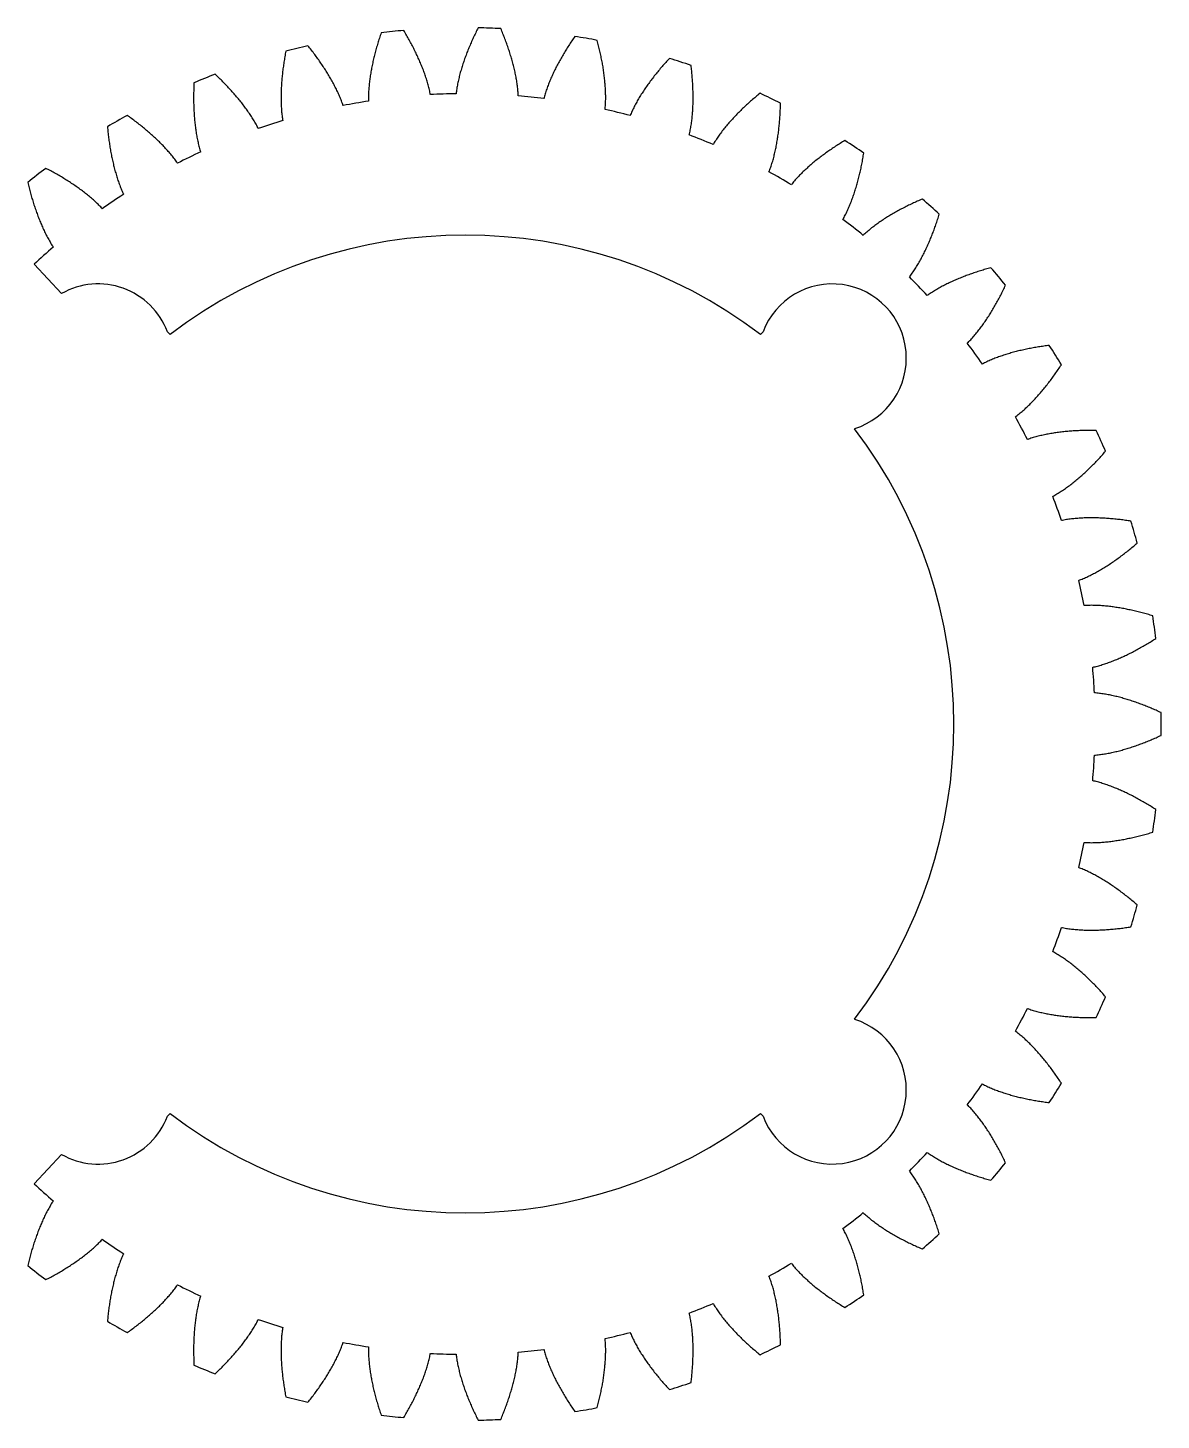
# Model space of a CAD drawing. Header units: millimetres. Extents: x -29.5 to 47, y -47 to 47.
import ezdxf

# ---------------------------------------------------------------- set-up
doc = ezdxf.new("R2010")
doc.units = ezdxf.units.MM
doc.layers.get('0').update_dxf_attribs({"linetype": 'CONTINUOUS'})

msp = doc.modelspace()

# ---------------------------------------------------------------- linework, layer by layer
for p, q in [((-29.113, 31.03), (-27.259, 29.055)), ((-20.115, 26.479), (-19.935, 26.299)), ((19.935, 26.299), (20.115, 26.479)), ((26.307, 19.943), (26.299, 19.935)), ((26.299, -19.935), (26.307, -19.943)), ((-19.935, -26.299), (-20.115, -26.479)), ((20.115, -26.479), (19.935, -26.299)), ((-27.259, -29.055), (-29.113, -31.03))]:
    msp.add_line(p, q)
for centre, radius, start, end in [((0, 0), 47, 87.0628, 88.9372), ((0, 0), 47, 95.0628, 96.9372), ((0, 0), 47, 79.0628, 80.9372), ((0, 0), 47, 103.0628, 104.9372), ((0, 0), 47, 71.0628, 72.9372), ((0, 0), 47, 111.0628, 112.9372), ((0, 0), 42.549, 90.82626, 93.17374), ((0, 0), 42.549, 82.82626, 85.17374), ((0, 0), 47, 63.0628, 64.9372), ((0, 0), 42.549, 98.82626, 101.17374), ((0, 0), 42.549, 74.82626, 77.17374), ((0, 0), 47, 119.0628, 120.9372), ((0, 0), 42.549, 106.82626, 109.17374), ((0, 0), 42.549, 66.82626, 69.17374), ((0, 0), 42.549, 114.82626, 117.17374), ((0, 0), 47, 55.0628, 56.9372), ((0, 0), 47, 127.0628, 128.9372), ((0, 0), 42.549, 58.82626, 61.17374), ((0, 0), 42.549, 122.82626, 125.17374), ((0, 0), 47, 47.0628, 48.9372), ((0, 0), 42.549, 50.82626, 53.17374), ((0, 0), 33, 52.83748, 127.16252), ((0, 0), 42.549, 130.82626, 133.17374), ((0, 0), 42.549, 42.82626, 45.17374), ((0, 0), 47, 39.0628, 40.9372), ((-24.79, 24.707), 5, 20.74948, 119.59192), ((24.79, 24.707), 5, -72.34688, 159.25052), ((0, 0), 42.549, 34.82626, 37.17374), ((0, 0), 47, 31.0628, 32.9372), ((0, 0), 42.549, 26.82626, 29.17374), ((0, 0), 33, -37.16252, 37.16252), ((0, 0), 47, 23.0628, 24.9372), ((0, 0), 42.549, 18.82626, 21.17374), ((0, 0), 47, 15.0628, 16.9372), ((0, 0), 42.549, 10.82626, 13.17374), ((0, 0), 47, 7.0628, 8.9372), ((0, 0), 42.549, 2.82626, 5.17374), ((0, 0), 47, -0.9372, 0.9372), ((0, 0), 42.549, 354.82626, 357.17374), ((0, 0), 47, 351.0628, 352.9372), ((0, 0), 42.549, 346.82626, 349.17374), ((0, 0), 47, 343.0628, 344.9372), ((0, 0), 42.549, 338.82626, 341.17374), ((0, 0), 47, 335.0628, 336.9372), ((0, 0), 42.549, 330.82626, 333.17374), ((24.79, -24.707), 5, -159.25052, 72.34688), ((0, 0), 42.549, 322.82626, 325.17374), ((0, 0), 47, 327.0628, 328.9372), ((0, 0), 33, 232.83748, 307.16252), ((-24.79, -24.707), 5, 240.40808, 339.25052), ((0, 0), 42.549, 314.82626, 317.17374), ((0, 0), 47, 319.0628, 320.9372), ((0, 0), 42.549, 226.82626, 229.17374), ((0, 0), 42.549, 306.82626, 309.17374), ((0, 0), 47, 311.0628, 312.9372), ((0, 0), 42.549, 234.82626, 237.17374), ((0, 0), 47, 231.0628, 232.9372), ((0, 0), 42.549, 298.82626, 301.17374), ((0, 0), 42.549, 242.82626, 245.17374), ((0, 0), 47, 303.0628, 304.9372), ((0, 0), 42.549, 290.82626, 293.17374), ((0, 0), 47, 239.0628, 240.9372), ((0, 0), 42.549, 250.82626, 253.17374), ((0, 0), 42.549, 282.82626, 285.17374), ((0, 0), 42.549, 258.82626, 261.17374), ((0, 0), 42.549, 274.82626, 277.17374), ((0, 0), 47, 295.0628, 296.9372), ((0, 0), 42.549, 266.82626, 269.17374), ((0, 0), 47, 247.0628, 248.9372), ((0, 0), 47, 287.0628, 288.9372), ((0, 0), 47, 255.0628, 256.9372), ((0, 0), 47, 263.0628, 264.9372), ((0, 0), 47, 271.0628, 272.9372), ((0, 0), 47, 279.0628, 280.9372)]:
    msp.add_arc(centre, radius, start, end)
for points, knots in [([(-5.677, 46.656), (-5.716, 46.538), (-5.796, 46.303), (-5.906, 45.95), (-6.008, 45.597), (-6.103, 45.245), (-6.19, 44.893), (-6.268, 44.542), (-6.338, 44.192), (-6.399, 43.843), (-6.449, 43.495), (-6.49, 43.149), (-6.519, 42.804), (-6.534, 42.461), (-6.537, 42.208), (-6.53, 42.07), (-6.529, 42.045)], [-0.4976257, -0.4976257, -0.4976257, -0.4976257, -0.4603367, -0.4233158, -0.386563, -0.3500784, -0.3138619, -0.2779137, -0.2422335, -0.2068217, -0.171678, -0.1368027, -0.1021958, -0.0678577, -0.0337893, -0.0263782, -0.0263782, -0.0263782, -0.0263782]), ([(-2.356, 42.484), (-2.359, 42.508), (-2.382, 42.645), (-2.437, 42.892), (-2.523, 43.224), (-2.623, 43.555), (-2.735, 43.886), (-2.857, 44.216), (-2.989, 44.544), (-3.129, 44.872), (-3.279, 45.199), (-3.437, 45.525), (-3.603, 45.85), (-3.777, 46.174), (-3.958, 46.497), (-4.084, 46.71), (-4.148, 46.817)], [0.0263782, 0.0263782, 0.0263782, 0.0263782, 0.0337893, 0.0678577, 0.1021958, 0.1368027, 0.171678, 0.2068217, 0.2422335, 0.2779137, 0.3138619, 0.3500784, 0.386563, 0.4233158, 0.4603367, 0.4976257, 0.4976257, 0.4976257, 0.4976257]), ([(0.872, 46.992), (0.816, 46.881), (0.705, 46.659), (0.547, 46.325), (0.396, 45.99), (0.253, 45.654), (0.118, 45.318), (-0.008, 44.981), (-0.126, 44.644), (-0.234, 44.307), (-0.333, 43.97), (-0.421, 43.632), (-0.498, 43.295), (-0.561, 42.957), (-0.599, 42.707), (-0.612, 42.569), (-0.614, 42.545)], [-0.4976257, -0.4976257, -0.4976257, -0.4976257, -0.4603367, -0.4233158, -0.386563, -0.3500784, -0.3138619, -0.2779137, -0.2422335, -0.2068217, -0.171678, -0.1368027, -0.1021958, -0.0678577, -0.0337893, -0.0263782, -0.0263782, -0.0263782, -0.0263782]), ([(3.58, 42.398), (3.58, 42.423), (3.577, 42.561), (3.556, 42.813), (3.517, 43.155), (3.464, 43.497), (3.4, 43.839), (3.325, 44.183), (3.24, 44.527), (3.146, 44.871), (3.043, 45.215), (2.932, 45.56), (2.813, 45.905), (2.686, 46.25), (2.552, 46.595), (2.456, 46.824), (2.408, 46.938)], [0.0263782, 0.0263782, 0.0263782, 0.0263782, 0.0337893, 0.0678577, 0.1021958, 0.1368027, 0.171678, 0.2068217, 0.2422335, 0.2779137, 0.3138619, 0.3500784, 0.386563, 0.4233158, 0.4603367, 0.4976257, 0.4976257, 0.4976257, 0.4976257]), ([(7.403, 46.413), (7.333, 46.311), (7.192, 46.107), (6.989, 45.798), (6.793, 45.487), (6.604, 45.174), (6.424, 44.86), (6.252, 44.545), (6.088, 44.227), (5.934, 43.909), (5.789, 43.588), (5.655, 43.266), (5.532, 42.943), (5.423, 42.617), (5.351, 42.375), (5.319, 42.24), (5.313, 42.216)], [-0.4976257, -0.4976257, -0.4976257, -0.4976257, -0.4603367, -0.4233158, -0.386563, -0.3500784, -0.3138619, -0.2779137, -0.2422335, -0.2068217, -0.171678, -0.1368027, -0.1021958, -0.0678577, -0.0337893, -0.0263782, -0.0263782, -0.0263782, -0.0263782]), ([(9.446, 41.488), (9.449, 41.512), (9.465, 41.649), (9.48, 41.902), (9.489, 42.245), (9.484, 42.591), (9.468, 42.94), (9.441, 43.29), (9.405, 43.642), (9.36, 43.996), (9.307, 44.352), (9.245, 44.709), (9.175, 45.067), (9.097, 45.426), (9.011, 45.786), (8.949, 46.026), (8.917, 46.146)], [0.0263782, 0.0263782, 0.0263782, 0.0263782, 0.0337893, 0.0678577, 0.1021958, 0.1368027, 0.171678, 0.2068217, 0.2422335, 0.2779137, 0.3138619, 0.3500784, 0.386563, 0.4233158, 0.4603367, 0.4976257, 0.4976257, 0.4976257, 0.4976257]), ([(-12.115, 45.412), (-12.138, 45.29), (-12.183, 45.046), (-12.243, 44.681), (-12.296, 44.317), (-12.341, 43.955), (-12.378, 43.595), (-12.406, 43.236), (-12.427, 42.88), (-12.438, 42.526), (-12.44, 42.175), (-12.432, 41.826), (-12.413, 41.48), (-12.38, 41.138), (-12.347, 40.888), (-12.322, 40.752), (-12.317, 40.728)], [-0.4976257, -0.4976257, -0.4976257, -0.4976257, -0.4603367, -0.4233158, -0.386563, -0.3500784, -0.3138619, -0.2779137, -0.2422335, -0.2068217, -0.171678, -0.1368027, -0.1021958, -0.0678577, -0.0337893, -0.0263782, -0.0263782, -0.0263782, -0.0263782]), ([(-8.245, 41.743), (-8.252, 41.766), (-8.293, 41.898), (-8.382, 42.135), (-8.514, 42.452), (-8.66, 42.766), (-8.816, 43.078), (-8.983, 43.388), (-9.159, 43.695), (-9.344, 44), (-9.538, 44.303), (-9.739, 44.604), (-9.949, 44.902), (-10.166, 45.199), (-10.391, 45.493), (-10.545, 45.687), (-10.623, 45.784)], [0.0263782, 0.0263782, 0.0263782, 0.0263782, 0.0337893, 0.0678577, 0.1021958, 0.1368027, 0.171678, 0.2068217, 0.2422335, 0.2779137, 0.3138619, 0.3500784, 0.386563, 0.4233158, 0.4603367, 0.4976257, 0.4976257, 0.4976257, 0.4976257]), ([(13.791, 44.931), (13.707, 44.84), (13.539, 44.658), (13.294, 44.379), (13.057, 44.099), (12.827, 43.816), (12.605, 43.53), (12.39, 43.241), (12.184, 42.95), (11.987, 42.655), (11.799, 42.358), (11.622, 42.058), (11.455, 41.755), (11.301, 41.448), (11.196, 41.218), (11.146, 41.089), (11.137, 41.066)], [-0.4976257, -0.4976257, -0.4976257, -0.4976257, -0.4603367, -0.4233158, -0.386563, -0.3500784, -0.3138619, -0.2779137, -0.2422335, -0.2068217, -0.171678, -0.1368027, -0.1021958, -0.0678577, -0.0337893, -0.0263782, -0.0263782, -0.0263782, -0.0263782]), ([(15.128, 39.769), (15.134, 39.793), (15.17, 39.927), (15.22, 40.175), (15.276, 40.513), (15.319, 40.857), (15.352, 41.204), (15.374, 41.555), (15.388, 41.909), (15.392, 42.266), (15.389, 42.625), (15.377, 42.987), (15.357, 43.351), (15.33, 43.718), (15.296, 44.087), (15.267, 44.333), (15.253, 44.456)], [0.0263782, 0.0263782, 0.0263782, 0.0263782, 0.0337893, 0.0678577, 0.1021958, 0.1368027, 0.171678, 0.2068217, 0.2422335, 0.2779137, 0.3138619, 0.3500784, 0.386563, 0.4233158, 0.4603367, 0.4976257, 0.4976257, 0.4976257, 0.4976257]), ([(-18.317, 43.284), (-18.323, 43.16), (-18.334, 42.912), (-18.342, 42.542), (-18.344, 42.175), (-18.338, 41.81), (-18.324, 41.448), (-18.303, 41.089), (-18.274, 40.733), (-18.236, 40.381), (-18.188, 40.033), (-18.132, 39.689), (-18.065, 39.349), (-17.985, 39.015), (-17.918, 38.771), (-17.873, 38.64), (-17.865, 38.617)], [-0.4976257, -0.4976257, -0.4976257, -0.4976257, -0.4603367, -0.4233158, -0.386563, -0.3500784, -0.3138619, -0.2779137, -0.2422335, -0.2068217, -0.171678, -0.1368027, -0.1021958, -0.0678577, -0.0337893, -0.0263782, -0.0263782, -0.0263782, -0.0263782]), ([(-13.975, 40.189), (-13.985, 40.211), (-14.044, 40.336), (-14.165, 40.559), (-14.34, 40.854), (-14.527, 41.145), (-14.725, 41.432), (-14.934, 41.715), (-15.151, 41.995), (-15.377, 42.271), (-15.611, 42.544), (-15.852, 42.814), (-16.101, 43.081), (-16.358, 43.344), (-16.621, 43.604), (-16.801, 43.774), (-16.891, 43.86)], [0.0263782, 0.0263782, 0.0263782, 0.0263782, 0.0337893, 0.0678577, 0.1021958, 0.1368027, 0.171678, 0.2068217, 0.2422335, 0.2779137, 0.3138619, 0.3500784, 0.386563, 0.4233158, 0.4603367, 0.4976257, 0.4976257, 0.4976257, 0.4976257]), ([(19.91, 42.575), (19.814, 42.496), (19.622, 42.339), (19.341, 42.097), (19.067, 41.852), (18.8, 41.604), (18.54, 41.352), (18.288, 41.096), (18.043, 40.836), (17.807, 40.572), (17.58, 40.304), (17.362, 40.031), (17.154, 39.754), (16.96, 39.472), (16.823, 39.258), (16.756, 39.138), (16.744, 39.116)], [-0.4976257, -0.4976257, -0.4976257, -0.4976257, -0.4603367, -0.4233158, -0.386563, -0.3500784, -0.3138619, -0.2779137, -0.2422335, -0.2068217, -0.171678, -0.1368027, -0.1021958, -0.0678577, -0.0337893, -0.0263782, -0.0263782, -0.0263782, -0.0263782]), ([(20.515, 37.277), (20.525, 37.299), (20.579, 37.427), (20.663, 37.665), (20.766, 37.993), (20.856, 38.327), (20.937, 38.667), (21.008, 39.011), (21.07, 39.359), (21.125, 39.712), (21.171, 40.069), (21.21, 40.429), (21.241, 40.792), (21.265, 41.159), (21.283, 41.529), (21.289, 41.776), (21.292, 41.901)], [0.0263782, 0.0263782, 0.0263782, 0.0263782, 0.0337893, 0.0678577, 0.1021958, 0.1368027, 0.171678, 0.2068217, 0.2422335, 0.2779137, 0.3138619, 0.3500784, 0.386563, 0.4233158, 0.4603367, 0.4976257, 0.4976257, 0.4976257, 0.4976257]), ([(-19.432, 37.853), (-19.445, 37.874), (-19.521, 37.989), (-19.672, 38.192), (-19.886, 38.461), (-20.112, 38.723), (-20.348, 38.979), (-20.594, 39.231), (-20.848, 39.478), (-21.11, 39.72), (-21.38, 39.958), (-21.656, 40.191), (-21.94, 40.42), (-22.231, 40.646), (-22.528, 40.867), (-22.73, 41.01), (-22.831, 41.082)], [0.0263782, 0.0263782, 0.0263782, 0.0263782, 0.0337893, 0.0678577, 0.1021958, 0.1368027, 0.171678, 0.2068217, 0.2422335, 0.2779137, 0.3138619, 0.3500784, 0.386563, 0.4233158, 0.4603367, 0.4976257, 0.4976257, 0.4976257, 0.4976257]), ([(-24.163, 40.313), (-24.151, 40.19), (-24.128, 39.943), (-24.085, 39.575), (-24.035, 39.211), (-23.978, 38.851), (-23.915, 38.494), (-23.843, 38.142), (-23.765, 37.794), (-23.678, 37.45), (-23.583, 37.112), (-23.479, 36.779), (-23.365, 36.452), (-23.24, 36.132), (-23.139, 35.9), (-23.077, 35.777), (-23.066, 35.755)], [-0.4976257, -0.4976257, -0.4976257, -0.4976257, -0.4603367, -0.4233158, -0.386563, -0.3500784, -0.3138619, -0.2779137, -0.2422335, -0.2068217, -0.171678, -0.1368027, -0.1021958, -0.0678577, -0.0337893, -0.0263782, -0.0263782, -0.0263782, -0.0263782]), ([(25.641, 39.389), (25.535, 39.325), (25.324, 39.196), (25.012, 38.996), (24.706, 38.792), (24.407, 38.583), (24.115, 38.369), (23.829, 38.151), (23.551, 37.927), (23.28, 37.699), (23.018, 37.465), (22.764, 37.226), (22.52, 36.98), (22.288, 36.727), (22.123, 36.535), (22.04, 36.425), (22.025, 36.405)], [-0.4976257, -0.4976257, -0.4976257, -0.4976257, -0.4603367, -0.4233158, -0.386563, -0.3500784, -0.3138619, -0.2779137, -0.2422335, -0.2068217, -0.171678, -0.1368027, -0.1021958, -0.0678577, -0.0337893, -0.0263782, -0.0263782, -0.0263782, -0.0263782]), ([(25.504, 34.059), (25.516, 34.08), (25.587, 34.199), (25.704, 34.423), (25.851, 34.733), (25.987, 35.052), (26.114, 35.376), (26.233, 35.707), (26.343, 36.044), (26.446, 36.386), (26.542, 36.732), (26.63, 37.083), (26.712, 37.439), (26.787, 37.799), (26.855, 38.163), (26.896, 38.407), (26.916, 38.53)], [0.0263782, 0.0263782, 0.0263782, 0.0263782, 0.0337893, 0.0678577, 0.1021958, 0.1368027, 0.171678, 0.2068217, 0.2422335, 0.2779137, 0.3138619, 0.3500784, 0.386563, 0.4233158, 0.4603367, 0.4976257, 0.4976257, 0.4976257, 0.4976257]), ([(-24.511, 34.78), (-24.527, 34.799), (-24.618, 34.903), (-24.796, 35.083), (-25.045, 35.319), (-25.306, 35.547), (-25.575, 35.768), (-25.853, 35.983), (-26.139, 36.192), (-26.432, 36.395), (-26.733, 36.593), (-27.039, 36.786), (-27.352, 36.974), (-27.671, 37.156), (-27.996, 37.334), (-28.216, 37.448), (-28.326, 37.505)], [0.0263782, 0.0263782, 0.0263782, 0.0263782, 0.0337893, 0.0678577, 0.1021958, 0.1368027, 0.171678, 0.2068217, 0.2422335, 0.2779137, 0.3138619, 0.3500784, 0.386563, 0.4233158, 0.4603367, 0.4976257, 0.4976257, 0.4976257, 0.4976257]), ([(-29.538, 36.558), (-29.509, 36.437), (-29.452, 36.196), (-29.358, 35.838), (-29.258, 35.484), (-29.152, 35.135), (-29.039, 34.791), (-28.92, 34.452), (-28.793, 34.118), (-28.66, 33.79), (-28.518, 33.469), (-28.369, 33.153), (-28.211, 32.845), (-28.042, 32.546), (-27.91, 32.33), (-27.832, 32.217), (-27.817, 32.197)], [-0.4976257, -0.4976257, -0.4976257, -0.4976257, -0.4603367, -0.4233158, -0.386563, -0.3500784, -0.3138619, -0.2779137, -0.2422335, -0.2068217, -0.171678, -0.1368027, -0.1021958, -0.0678577, -0.0337893, -0.0263782, -0.0263782, -0.0263782, -0.0263782]), ([(30.874, 35.438), (30.76, 35.388), (30.532, 35.29), (30.196, 35.135), (29.865, 34.976), (29.539, 34.81), (29.22, 34.639), (28.907, 34.463), (28.6, 34.28), (28.3, 34.092), (28.008, 33.897), (27.724, 33.695), (27.448, 33.486), (27.182, 33.268), (26.993, 33.101), (26.895, 33.003), (26.877, 32.986)], [-0.4976257, -0.4976257, -0.4976257, -0.4976257, -0.4603367, -0.4233158, -0.386563, -0.3500784, -0.3138619, -0.2779137, -0.2422335, -0.2068217, -0.171678, -0.1368027, -0.1021958, -0.0678577, -0.0337893, -0.0263782, -0.0263782, -0.0263782, -0.0263782]), ([(29.995, 30.178), (30.011, 30.197), (30.098, 30.305), (30.244, 30.511), (30.433, 30.798), (30.613, 31.094), (30.784, 31.398), (30.947, 31.709), (31.103, 32.027), (31.253, 32.351), (31.395, 32.681), (31.532, 33.016), (31.662, 33.357), (31.786, 33.703), (31.905, 34.054), (31.979, 34.29), (32.016, 34.409)], [0.0263782, 0.0263782, 0.0263782, 0.0263782, 0.0337893, 0.0678577, 0.1021958, 0.1368027, 0.171678, 0.2068217, 0.2422335, 0.2779137, 0.3138619, 0.3500784, 0.386563, 0.4233158, 0.4603367, 0.4976257, 0.4976257, 0.4976257, 0.4976257]), ([(35.505, 30.796), (35.385, 30.763), (35.146, 30.697), (34.792, 30.591), (34.442, 30.479), (34.097, 30.36), (33.757, 30.236), (33.422, 30.104), (33.093, 29.966), (32.77, 29.821), (32.453, 29.669), (32.143, 29.509), (31.841, 29.34), (31.548, 29.161), (31.337, 29.022), (31.226, 28.939), (31.206, 28.924)], [-0.4976257, -0.4976257, -0.4976257, -0.4976257, -0.4603367, -0.4233158, -0.386563, -0.3500784, -0.3138619, -0.2779137, -0.2422335, -0.2068217, -0.171678, -0.1368027, -0.1021958, -0.0678577, -0.0337893, -0.0263782, -0.0263782, -0.0263782, -0.0263782]), ([(33.903, 25.71), (33.922, 25.726), (34.022, 25.821), (34.196, 26.005), (34.423, 26.262), (34.642, 26.531), (34.854, 26.808), (35.059, 27.093), (35.258, 27.386), (35.451, 27.687), (35.638, 27.993), (35.82, 28.307), (35.996, 28.626), (36.168, 28.951), (36.334, 29.282), (36.44, 29.506), (36.493, 29.618)], [0.0263782, 0.0263782, 0.0263782, 0.0263782, 0.0337893, 0.0678577, 0.1021958, 0.1368027, 0.171678, 0.2068217, 0.2422335, 0.2779137, 0.3138619, 0.3500784, 0.386563, 0.4233158, 0.4603367, 0.4976257, 0.4976257, 0.4976257, 0.4976257]), ([(39.446, 25.555), (39.322, 25.539), (39.077, 25.507), (38.711, 25.451), (38.348, 25.389), (37.99, 25.32), (37.636, 25.243), (37.286, 25.16), (36.941, 25.069), (36.601, 24.971), (36.266, 24.864), (35.937, 24.748), (35.614, 24.623), (35.299, 24.487), (35.071, 24.378), (34.95, 24.311), (34.928, 24.299)], [-0.4976257, -0.4976257, -0.4976257, -0.4976257, -0.4603367, -0.4233158, -0.386563, -0.3500784, -0.3138619, -0.2779137, -0.2422335, -0.2068217, -0.171678, -0.1368027, -0.1021958, -0.0678577, -0.0337893, -0.0263782, -0.0263782, -0.0263782, -0.0263782]), ([(37.152, 20.741), (37.172, 20.755), (37.285, 20.835), (37.483, 20.993), (37.743, 21.216), (37.997, 21.451), (38.246, 21.696), (38.488, 21.95), (38.726, 22.213), (38.959, 22.483), (39.187, 22.761), (39.411, 23.046), (39.63, 23.338), (39.845, 23.636), (40.056, 23.94), (40.192, 24.147), (40.26, 24.251)], [0.0263782, 0.0263782, 0.0263782, 0.0263782, 0.0337893, 0.0678577, 0.1021958, 0.1368027, 0.171678, 0.2068217, 0.2422335, 0.2779137, 0.3138619, 0.3500784, 0.386563, 0.4233158, 0.4603367, 0.4976257, 0.4976257, 0.4976257, 0.4976257]), ([(42.618, 19.816), (42.494, 19.818), (42.246, 19.821), (41.876, 19.816), (41.509, 19.805), (41.144, 19.786), (40.783, 19.76), (40.425, 19.726), (40.071, 19.684), (39.72, 19.634), (39.374, 19.575), (39.032, 19.506), (38.695, 19.427), (38.364, 19.336), (38.122, 19.26), (37.993, 19.211), (37.97, 19.202)], [-0.4976257, -0.4976257, -0.4976257, -0.4976257, -0.4603367, -0.4233158, -0.386563, -0.3500784, -0.3138619, -0.2779137, -0.2422335, -0.2068217, -0.171678, -0.1368027, -0.1021958, -0.0678577, -0.0337893, -0.0263782, -0.0263782, -0.0263782, -0.0263782]), ([(39.677, 15.369), (39.699, 15.38), (39.822, 15.443), (40.039, 15.572), (40.329, 15.757), (40.613, 15.954), (40.893, 16.162), (41.169, 16.38), (41.441, 16.607), (41.709, 16.842), (41.974, 17.086), (42.235, 17.337), (42.492, 17.595), (42.747, 17.861), (42.998, 18.133), (43.161, 18.318), (43.244, 18.412)], [0.0263782, 0.0263782, 0.0263782, 0.0263782, 0.0337893, 0.0678577, 0.1021958, 0.1368027, 0.171678, 0.2068217, 0.2422335, 0.2779137, 0.3138619, 0.3500784, 0.386563, 0.4233158, 0.4603367, 0.4976257, 0.4976257, 0.4976257, 0.4976257]), ([(44.961, 13.692), (44.838, 13.711), (44.594, 13.748), (44.226, 13.795), (43.861, 13.835), (43.498, 13.867), (43.136, 13.892), (42.777, 13.908), (42.42, 13.916), (42.066, 13.915), (41.715, 13.904), (41.367, 13.884), (41.022, 13.853), (40.681, 13.808), (40.432, 13.767), (40.297, 13.736), (40.273, 13.731)], [-0.4976257, -0.4976257, -0.4976257, -0.4976257, -0.4603367, -0.4233158, -0.386563, -0.3500784, -0.3138619, -0.2779137, -0.2422335, -0.2068217, -0.171678, -0.1368027, -0.1021958, -0.0678577, -0.0337893, -0.0263782, -0.0263782, -0.0263782, -0.0263782]), ([(41.429, 9.697), (41.453, 9.705), (41.583, 9.751), (41.817, 9.848), (42.129, 9.991), (42.438, 10.147), (42.744, 10.314), (43.048, 10.491), (43.349, 10.678), (43.647, 10.874), (43.943, 11.078), (44.236, 11.29), (44.528, 11.51), (44.816, 11.738), (45.103, 11.972), (45.291, 12.133), (45.385, 12.214)], [0.0263782, 0.0263782, 0.0263782, 0.0263782, 0.0337893, 0.0678577, 0.1021958, 0.1368027, 0.171678, 0.2068217, 0.2422335, 0.2779137, 0.3138619, 0.3500784, 0.386563, 0.4233158, 0.4603367, 0.4976257, 0.4976257, 0.4976257, 0.4976257]), ([(46.429, 7.302), (46.31, 7.337), (46.073, 7.408), (45.716, 7.506), (45.36, 7.596), (45.004, 7.679), (44.65, 7.753), (44.296, 7.819), (43.944, 7.876), (43.593, 7.925), (43.244, 7.963), (42.896, 7.992), (42.55, 8.009), (42.207, 8.012), (41.954, 8.006), (41.816, 7.994), (41.792, 7.992)], [-0.4976257, -0.4976257, -0.4976257, -0.4976257, -0.4603367, -0.4233158, -0.386563, -0.3500784, -0.3138619, -0.2779137, -0.2422335, -0.2068217, -0.171678, -0.1368027, -0.1021958, -0.0678577, -0.0337893, -0.0263782, -0.0263782, -0.0263782, -0.0263782]), ([(42.376, 3.837), (42.4, 3.842), (42.536, 3.868), (42.781, 3.932), (43.11, 4.03), (43.437, 4.142), (43.764, 4.265), (44.089, 4.398), (44.413, 4.541), (44.736, 4.694), (45.057, 4.854), (45.377, 5.024), (45.696, 5.201), (46.014, 5.386), (46.33, 5.578), (46.539, 5.712), (46.643, 5.779)], [0.0263782, 0.0263782, 0.0263782, 0.0263782, 0.0337893, 0.0678577, 0.1021958, 0.1368027, 0.171678, 0.2068217, 0.2422335, 0.2779137, 0.3138619, 0.3500784, 0.386563, 0.4233158, 0.4603367, 0.4976257, 0.4976257, 0.4976257, 0.4976257]), ([(46.994, 0.769), (46.881, 0.821), (46.656, 0.924), (46.316, 1.07), (45.975, 1.209), (45.635, 1.341), (45.294, 1.464), (44.953, 1.578), (44.613, 1.684), (44.272, 1.781), (43.931, 1.867), (43.591, 1.944), (43.251, 2.009), (42.911, 2.06), (42.66, 2.089), (42.522, 2.097), (42.497, 2.098)], [-0.4976257, -0.4976257, -0.4976257, -0.4976257, -0.4603367, -0.4233158, -0.386563, -0.3500784, -0.3138619, -0.2779137, -0.2422335, -0.2068217, -0.171678, -0.1368027, -0.1021958, -0.0678577, -0.0337893, -0.0263782, -0.0263782, -0.0263782, -0.0263782]), ([(42.497, -2.098), (42.522, -2.097), (42.66, -2.089), (42.911, -2.06), (43.251, -2.009), (43.591, -1.944), (43.931, -1.867), (44.272, -1.781), (44.613, -1.684), (44.953, -1.578), (45.294, -1.464), (45.635, -1.341), (45.975, -1.209), (46.316, -1.07), (46.656, -0.924), (46.881, -0.821), (46.994, -0.769)], [0.0263782, 0.0263782, 0.0263782, 0.0263782, 0.0337893, 0.0678577, 0.1021958, 0.1368027, 0.171678, 0.2068217, 0.2422335, 0.2779137, 0.3138619, 0.3500784, 0.386563, 0.4233158, 0.4603367, 0.4976257, 0.4976257, 0.4976257, 0.4976257]), ([(46.643, -5.779), (46.539, -5.712), (46.33, -5.578), (46.014, -5.386), (45.696, -5.201), (45.377, -5.024), (45.057, -4.854), (44.736, -4.694), (44.413, -4.541), (44.089, -4.398), (43.764, -4.265), (43.437, -4.142), (43.11, -4.03), (42.781, -3.932), (42.536, -3.868), (42.4, -3.842), (42.376, -3.837)], [-0.4976257, -0.4976257, -0.4976257, -0.4976257, -0.4603367, -0.4233158, -0.386563, -0.3500784, -0.3138619, -0.2779137, -0.2422335, -0.2068217, -0.171678, -0.1368027, -0.1021958, -0.0678577, -0.0337893, -0.0263782, -0.0263782, -0.0263782, -0.0263782]), ([(41.792, -7.992), (41.816, -7.994), (41.954, -8.006), (42.207, -8.012), (42.55, -8.009), (42.896, -7.992), (43.244, -7.963), (43.593, -7.925), (43.944, -7.876), (44.296, -7.819), (44.65, -7.753), (45.004, -7.679), (45.36, -7.596), (45.716, -7.506), (46.073, -7.408), (46.31, -7.337), (46.429, -7.302)], [0.0263782, 0.0263782, 0.0263782, 0.0263782, 0.0337893, 0.0678577, 0.1021958, 0.1368027, 0.171678, 0.2068217, 0.2422335, 0.2779137, 0.3138619, 0.3500784, 0.386563, 0.4233158, 0.4603367, 0.4976257, 0.4976257, 0.4976257, 0.4976257]), ([(45.385, -12.214), (45.291, -12.133), (45.103, -11.972), (44.816, -11.738), (44.528, -11.51), (44.236, -11.29), (43.943, -11.078), (43.647, -10.874), (43.349, -10.678), (43.048, -10.491), (42.744, -10.314), (42.438, -10.147), (42.129, -9.991), (41.817, -9.848), (41.583, -9.751), (41.453, -9.705), (41.429, -9.697)], [-0.4976257, -0.4976257, -0.4976257, -0.4976257, -0.4603367, -0.4233158, -0.386563, -0.3500784, -0.3138619, -0.2779137, -0.2422335, -0.2068217, -0.171678, -0.1368027, -0.1021958, -0.0678577, -0.0337893, -0.0263782, -0.0263782, -0.0263782, -0.0263782]), ([(40.273, -13.731), (40.297, -13.736), (40.432, -13.767), (40.681, -13.808), (41.022, -13.853), (41.367, -13.884), (41.715, -13.904), (42.066, -13.915), (42.42, -13.916), (42.777, -13.908), (43.136, -13.892), (43.498, -13.867), (43.861, -13.835), (44.226, -13.795), (44.594, -13.748), (44.838, -13.711), (44.961, -13.692)], [0.0263782, 0.0263782, 0.0263782, 0.0263782, 0.0337893, 0.0678577, 0.1021958, 0.1368027, 0.171678, 0.2068217, 0.2422335, 0.2779137, 0.3138619, 0.3500784, 0.386563, 0.4233158, 0.4603367, 0.4976257, 0.4976257, 0.4976257, 0.4976257]), ([(43.244, -18.412), (43.161, -18.318), (42.998, -18.133), (42.747, -17.861), (42.492, -17.595), (42.235, -17.337), (41.974, -17.086), (41.709, -16.842), (41.441, -16.607), (41.169, -16.38), (40.893, -16.162), (40.613, -15.954), (40.329, -15.757), (40.039, -15.572), (39.822, -15.443), (39.699, -15.38), (39.677, -15.369)], [-0.4976257, -0.4976257, -0.4976257, -0.4976257, -0.4603367, -0.4233158, -0.386563, -0.3500784, -0.3138619, -0.2779137, -0.2422335, -0.2068217, -0.171678, -0.1368027, -0.1021958, -0.0678577, -0.0337893, -0.0263782, -0.0263782, -0.0263782, -0.0263782]), ([(37.97, -19.202), (37.993, -19.211), (38.122, -19.26), (38.364, -19.336), (38.695, -19.427), (39.032, -19.506), (39.374, -19.575), (39.72, -19.634), (40.071, -19.684), (40.425, -19.726), (40.783, -19.76), (41.144, -19.786), (41.509, -19.805), (41.876, -19.816), (42.246, -19.821), (42.494, -19.818), (42.618, -19.816)], [0.0263782, 0.0263782, 0.0263782, 0.0263782, 0.0337893, 0.0678577, 0.1021958, 0.1368027, 0.171678, 0.2068217, 0.2422335, 0.2779137, 0.3138619, 0.3500784, 0.386563, 0.4233158, 0.4603367, 0.4976257, 0.4976257, 0.4976257, 0.4976257]), ([(40.26, -24.251), (40.192, -24.147), (40.056, -23.94), (39.845, -23.636), (39.63, -23.338), (39.411, -23.046), (39.187, -22.761), (38.959, -22.483), (38.726, -22.213), (38.488, -21.95), (38.246, -21.696), (37.997, -21.451), (37.743, -21.216), (37.483, -20.993), (37.285, -20.835), (37.172, -20.755), (37.152, -20.741)], [-0.4976257, -0.4976257, -0.4976257, -0.4976257, -0.4603367, -0.4233158, -0.386563, -0.3500784, -0.3138619, -0.2779137, -0.2422335, -0.2068217, -0.171678, -0.1368027, -0.1021958, -0.0678577, -0.0337893, -0.0263782, -0.0263782, -0.0263782, -0.0263782]), ([(34.928, -24.299), (34.95, -24.311), (35.071, -24.378), (35.299, -24.487), (35.614, -24.623), (35.937, -24.748), (36.266, -24.864), (36.601, -24.971), (36.941, -25.069), (37.286, -25.16), (37.636, -25.243), (37.99, -25.32), (38.348, -25.389), (38.711, -25.451), (39.077, -25.507), (39.322, -25.539), (39.446, -25.555)], [0.0263782, 0.0263782, 0.0263782, 0.0263782, 0.0337893, 0.0678577, 0.1021958, 0.1368027, 0.171678, 0.2068217, 0.2422335, 0.2779137, 0.3138619, 0.3500784, 0.386563, 0.4233158, 0.4603367, 0.4976257, 0.4976257, 0.4976257, 0.4976257]), ([(36.493, -29.618), (36.44, -29.506), (36.334, -29.282), (36.168, -28.951), (35.996, -28.626), (35.82, -28.307), (35.638, -27.993), (35.451, -27.687), (35.258, -27.386), (35.059, -27.093), (34.854, -26.808), (34.642, -26.531), (34.423, -26.262), (34.196, -26.005), (34.022, -25.821), (33.922, -25.726), (33.903, -25.71)], [-0.4976257, -0.4976257, -0.4976257, -0.4976257, -0.4603367, -0.4233158, -0.386563, -0.3500784, -0.3138619, -0.2779137, -0.2422335, -0.2068217, -0.171678, -0.1368027, -0.1021958, -0.0678577, -0.0337893, -0.0263782, -0.0263782, -0.0263782, -0.0263782]), ([(31.206, -28.924), (31.226, -28.939), (31.337, -29.022), (31.548, -29.161), (31.841, -29.34), (32.143, -29.509), (32.453, -29.669), (32.77, -29.821), (33.093, -29.966), (33.422, -30.104), (33.757, -30.236), (34.097, -30.36), (34.442, -30.479), (34.792, -30.591), (35.146, -30.697), (35.385, -30.763), (35.505, -30.796)], [0.0263782, 0.0263782, 0.0263782, 0.0263782, 0.0337893, 0.0678577, 0.1021958, 0.1368027, 0.171678, 0.2068217, 0.2422335, 0.2779137, 0.3138619, 0.3500784, 0.386563, 0.4233158, 0.4603367, 0.4976257, 0.4976257, 0.4976257, 0.4976257]), ([(32.016, -34.409), (31.979, -34.29), (31.905, -34.054), (31.786, -33.703), (31.662, -33.357), (31.532, -33.016), (31.395, -32.681), (31.253, -32.351), (31.103, -32.027), (30.947, -31.709), (30.784, -31.398), (30.613, -31.094), (30.433, -30.798), (30.244, -30.511), (30.098, -30.305), (30.011, -30.197), (29.995, -30.178)], [-0.4976257, -0.4976257, -0.4976257, -0.4976257, -0.4603367, -0.4233158, -0.386563, -0.3500784, -0.3138619, -0.2779137, -0.2422335, -0.2068217, -0.171678, -0.1368027, -0.1021958, -0.0678577, -0.0337893, -0.0263782, -0.0263782, -0.0263782, -0.0263782]), ([(-27.817, -32.197), (-27.832, -32.217), (-27.91, -32.33), (-28.042, -32.546), (-28.211, -32.845), (-28.369, -33.153), (-28.518, -33.469), (-28.66, -33.79), (-28.793, -34.118), (-28.92, -34.452), (-29.039, -34.791), (-29.152, -35.135), (-29.258, -35.484), (-29.358, -35.838), (-29.452, -36.196), (-29.509, -36.437), (-29.538, -36.558)], [0.0263782, 0.0263782, 0.0263782, 0.0263782, 0.0337893, 0.0678577, 0.1021958, 0.1368027, 0.171678, 0.2068217, 0.2422335, 0.2779137, 0.3138619, 0.3500784, 0.386563, 0.4233158, 0.4603367, 0.4976257, 0.4976257, 0.4976257, 0.4976257]), ([(26.877, -32.986), (26.895, -33.003), (26.993, -33.101), (27.182, -33.268), (27.448, -33.486), (27.724, -33.695), (28.008, -33.897), (28.3, -34.092), (28.6, -34.28), (28.907, -34.463), (29.22, -34.639), (29.539, -34.81), (29.865, -34.976), (30.196, -35.135), (30.532, -35.29), (30.76, -35.388), (30.874, -35.438)], [0.0263782, 0.0263782, 0.0263782, 0.0263782, 0.0337893, 0.0678577, 0.1021958, 0.1368027, 0.171678, 0.2068217, 0.2422335, 0.2779137, 0.3138619, 0.3500784, 0.386563, 0.4233158, 0.4603367, 0.4976257, 0.4976257, 0.4976257, 0.4976257]), ([(26.916, -38.53), (26.896, -38.407), (26.855, -38.163), (26.787, -37.799), (26.712, -37.439), (26.63, -37.083), (26.542, -36.732), (26.446, -36.386), (26.343, -36.044), (26.233, -35.707), (26.114, -35.376), (25.987, -35.052), (25.851, -34.733), (25.704, -34.423), (25.587, -34.199), (25.516, -34.08), (25.504, -34.059)], [-0.4976257, -0.4976257, -0.4976257, -0.4976257, -0.4603367, -0.4233158, -0.386563, -0.3500784, -0.3138619, -0.2779137, -0.2422335, -0.2068217, -0.171678, -0.1368027, -0.1021958, -0.0678577, -0.0337893, -0.0263782, -0.0263782, -0.0263782, -0.0263782]), ([(-28.326, -37.505), (-28.216, -37.448), (-27.996, -37.334), (-27.671, -37.156), (-27.352, -36.974), (-27.039, -36.786), (-26.733, -36.593), (-26.432, -36.395), (-26.139, -36.192), (-25.853, -35.983), (-25.575, -35.768), (-25.306, -35.547), (-25.045, -35.319), (-24.796, -35.083), (-24.618, -34.903), (-24.527, -34.799), (-24.511, -34.78)], [-0.4976257, -0.4976257, -0.4976257, -0.4976257, -0.4603367, -0.4233158, -0.386563, -0.3500784, -0.3138619, -0.2779137, -0.2422335, -0.2068217, -0.171678, -0.1368027, -0.1021958, -0.0678577, -0.0337893, -0.0263782, -0.0263782, -0.0263782, -0.0263782]), ([(-23.066, -35.755), (-23.077, -35.777), (-23.139, -35.9), (-23.24, -36.132), (-23.365, -36.452), (-23.479, -36.779), (-23.583, -37.112), (-23.678, -37.45), (-23.765, -37.794), (-23.843, -38.142), (-23.915, -38.494), (-23.978, -38.851), (-24.035, -39.211), (-24.085, -39.575), (-24.128, -39.943), (-24.151, -40.19), (-24.163, -40.313)], [0.0263782, 0.0263782, 0.0263782, 0.0263782, 0.0337893, 0.0678577, 0.1021958, 0.1368027, 0.171678, 0.2068217, 0.2422335, 0.2779137, 0.3138619, 0.3500784, 0.386563, 0.4233158, 0.4603367, 0.4976257, 0.4976257, 0.4976257, 0.4976257]), ([(22.025, -36.405), (22.04, -36.425), (22.123, -36.535), (22.288, -36.727), (22.52, -36.98), (22.764, -37.226), (23.018, -37.465), (23.28, -37.699), (23.551, -37.927), (23.829, -38.151), (24.115, -38.369), (24.407, -38.583), (24.706, -38.792), (25.012, -38.996), (25.324, -39.196), (25.535, -39.325), (25.641, -39.389)], [0.0263782, 0.0263782, 0.0263782, 0.0263782, 0.0337893, 0.0678577, 0.1021958, 0.1368027, 0.171678, 0.2068217, 0.2422335, 0.2779137, 0.3138619, 0.3500784, 0.386563, 0.4233158, 0.4603367, 0.4976257, 0.4976257, 0.4976257, 0.4976257]), ([(21.292, -41.901), (21.289, -41.776), (21.283, -41.529), (21.265, -41.159), (21.241, -40.792), (21.21, -40.429), (21.171, -40.069), (21.125, -39.712), (21.07, -39.359), (21.008, -39.011), (20.937, -38.667), (20.856, -38.327), (20.766, -37.993), (20.663, -37.665), (20.579, -37.427), (20.525, -37.299), (20.515, -37.277)], [-0.4976257, -0.4976257, -0.4976257, -0.4976257, -0.4603367, -0.4233158, -0.386563, -0.3500784, -0.3138619, -0.2779137, -0.2422335, -0.2068217, -0.171678, -0.1368027, -0.1021958, -0.0678577, -0.0337893, -0.0263782, -0.0263782, -0.0263782, -0.0263782]), ([(-22.831, -41.082), (-22.73, -41.01), (-22.528, -40.867), (-22.231, -40.646), (-21.94, -40.42), (-21.656, -40.191), (-21.38, -39.958), (-21.11, -39.72), (-20.848, -39.478), (-20.594, -39.231), (-20.348, -38.979), (-20.112, -38.723), (-19.886, -38.461), (-19.672, -38.192), (-19.521, -37.989), (-19.445, -37.874), (-19.432, -37.853)], [-0.4976257, -0.4976257, -0.4976257, -0.4976257, -0.4603367, -0.4233158, -0.386563, -0.3500784, -0.3138619, -0.2779137, -0.2422335, -0.2068217, -0.171678, -0.1368027, -0.1021958, -0.0678577, -0.0337893, -0.0263782, -0.0263782, -0.0263782, -0.0263782]), ([(-17.865, -38.617), (-17.873, -38.64), (-17.918, -38.771), (-17.985, -39.015), (-18.065, -39.349), (-18.132, -39.689), (-18.188, -40.033), (-18.236, -40.381), (-18.274, -40.733), (-18.303, -41.089), (-18.324, -41.448), (-18.338, -41.81), (-18.344, -42.175), (-18.342, -42.542), (-18.334, -42.912), (-18.323, -43.16), (-18.317, -43.284)], [0.0263782, 0.0263782, 0.0263782, 0.0263782, 0.0337893, 0.0678577, 0.1021958, 0.1368027, 0.171678, 0.2068217, 0.2422335, 0.2779137, 0.3138619, 0.3500784, 0.386563, 0.4233158, 0.4603367, 0.4976257, 0.4976257, 0.4976257, 0.4976257]), ([(16.744, -39.116), (16.756, -39.138), (16.823, -39.258), (16.96, -39.472), (17.154, -39.754), (17.362, -40.031), (17.58, -40.304), (17.807, -40.572), (18.043, -40.836), (18.288, -41.096), (18.54, -41.352), (18.8, -41.604), (19.067, -41.852), (19.341, -42.097), (19.622, -42.339), (19.814, -42.496), (19.91, -42.575)], [0.0263782, 0.0263782, 0.0263782, 0.0263782, 0.0337893, 0.0678577, 0.1021958, 0.1368027, 0.171678, 0.2068217, 0.2422335, 0.2779137, 0.3138619, 0.3500784, 0.386563, 0.4233158, 0.4603367, 0.4976257, 0.4976257, 0.4976257, 0.4976257]), ([(-16.891, -43.86), (-16.801, -43.774), (-16.621, -43.604), (-16.358, -43.344), (-16.101, -43.081), (-15.852, -42.814), (-15.611, -42.544), (-15.377, -42.271), (-15.151, -41.995), (-14.934, -41.715), (-14.725, -41.432), (-14.527, -41.145), (-14.34, -40.854), (-14.165, -40.559), (-14.044, -40.336), (-13.985, -40.211), (-13.975, -40.189)], [-0.4976257, -0.4976257, -0.4976257, -0.4976257, -0.4603367, -0.4233158, -0.386563, -0.3500784, -0.3138619, -0.2779137, -0.2422335, -0.2068217, -0.171678, -0.1368027, -0.1021958, -0.0678577, -0.0337893, -0.0263782, -0.0263782, -0.0263782, -0.0263782]), ([(15.253, -44.456), (15.267, -44.333), (15.296, -44.087), (15.33, -43.718), (15.357, -43.351), (15.377, -42.987), (15.389, -42.625), (15.392, -42.266), (15.388, -41.909), (15.374, -41.555), (15.352, -41.204), (15.319, -40.857), (15.276, -40.513), (15.22, -40.175), (15.17, -39.927), (15.134, -39.793), (15.128, -39.769)], [-0.4976257, -0.4976257, -0.4976257, -0.4976257, -0.4603367, -0.4233158, -0.386563, -0.3500784, -0.3138619, -0.2779137, -0.2422335, -0.2068217, -0.171678, -0.1368027, -0.1021958, -0.0678577, -0.0337893, -0.0263782, -0.0263782, -0.0263782, -0.0263782]), ([(-12.317, -40.728), (-12.322, -40.752), (-12.347, -40.888), (-12.38, -41.138), (-12.413, -41.48), (-12.432, -41.826), (-12.44, -42.175), (-12.438, -42.526), (-12.427, -42.88), (-12.406, -43.236), (-12.378, -43.595), (-12.341, -43.955), (-12.296, -44.317), (-12.243, -44.681), (-12.183, -45.046), (-12.138, -45.29), (-12.115, -45.412)], [0.0263782, 0.0263782, 0.0263782, 0.0263782, 0.0337893, 0.0678577, 0.1021958, 0.1368027, 0.171678, 0.2068217, 0.2422335, 0.2779137, 0.3138619, 0.3500784, 0.386563, 0.4233158, 0.4603367, 0.4976257, 0.4976257, 0.4976257, 0.4976257]), ([(11.137, -41.066), (11.146, -41.089), (11.196, -41.218), (11.301, -41.448), (11.455, -41.755), (11.622, -42.058), (11.799, -42.358), (11.987, -42.655), (12.184, -42.95), (12.39, -43.241), (12.605, -43.53), (12.827, -43.816), (13.057, -44.099), (13.294, -44.379), (13.539, -44.658), (13.707, -44.84), (13.791, -44.931)], [0.0263782, 0.0263782, 0.0263782, 0.0263782, 0.0337893, 0.0678577, 0.1021958, 0.1368027, 0.171678, 0.2068217, 0.2422335, 0.2779137, 0.3138619, 0.3500784, 0.386563, 0.4233158, 0.4603367, 0.4976257, 0.4976257, 0.4976257, 0.4976257]), ([(-10.623, -45.784), (-10.545, -45.687), (-10.391, -45.493), (-10.166, -45.199), (-9.949, -44.902), (-9.739, -44.604), (-9.538, -44.303), (-9.344, -44), (-9.159, -43.695), (-8.983, -43.388), (-8.816, -43.078), (-8.66, -42.766), (-8.514, -42.452), (-8.382, -42.135), (-8.293, -41.898), (-8.252, -41.766), (-8.245, -41.743)], [-0.4976257, -0.4976257, -0.4976257, -0.4976257, -0.4603367, -0.4233158, -0.386563, -0.3500784, -0.3138619, -0.2779137, -0.2422335, -0.2068217, -0.171678, -0.1368027, -0.1021958, -0.0678577, -0.0337893, -0.0263782, -0.0263782, -0.0263782, -0.0263782]), ([(-6.529, -42.045), (-6.53, -42.07), (-6.537, -42.208), (-6.534, -42.461), (-6.519, -42.804), (-6.49, -43.149), (-6.449, -43.495), (-6.399, -43.843), (-6.338, -44.192), (-6.268, -44.542), (-6.19, -44.893), (-6.103, -45.245), (-6.008, -45.597), (-5.906, -45.95), (-5.796, -46.303), (-5.716, -46.538), (-5.677, -46.656)], [0.0263782, 0.0263782, 0.0263782, 0.0263782, 0.0337893, 0.0678577, 0.1021958, 0.1368027, 0.171678, 0.2068217, 0.2422335, 0.2779137, 0.3138619, 0.3500784, 0.386563, 0.4233158, 0.4603367, 0.4976257, 0.4976257, 0.4976257, 0.4976257]), ([(5.313, -42.216), (5.319, -42.24), (5.351, -42.375), (5.423, -42.617), (5.532, -42.943), (5.655, -43.266), (5.789, -43.588), (5.934, -43.909), (6.088, -44.227), (6.252, -44.545), (6.424, -44.86), (6.604, -45.174), (6.793, -45.487), (6.989, -45.798), (7.192, -46.107), (7.333, -46.311), (7.403, -46.413)], [0.0263782, 0.0263782, 0.0263782, 0.0263782, 0.0337893, 0.0678577, 0.1021958, 0.1368027, 0.171678, 0.2068217, 0.2422335, 0.2779137, 0.3138619, 0.3500784, 0.386563, 0.4233158, 0.4603367, 0.4976257, 0.4976257, 0.4976257, 0.4976257]), ([(8.917, -46.146), (8.949, -46.026), (9.011, -45.786), (9.097, -45.426), (9.175, -45.067), (9.245, -44.709), (9.307, -44.352), (9.36, -43.996), (9.405, -43.642), (9.441, -43.29), (9.468, -42.94), (9.484, -42.591), (9.489, -42.245), (9.48, -41.902), (9.465, -41.649), (9.449, -41.512), (9.446, -41.488)], [-0.4976257, -0.4976257, -0.4976257, -0.4976257, -0.4603367, -0.4233158, -0.386563, -0.3500784, -0.3138619, -0.2779137, -0.2422335, -0.2068217, -0.171678, -0.1368027, -0.1021958, -0.0678577, -0.0337893, -0.0263782, -0.0263782, -0.0263782, -0.0263782]), ([(-4.148, -46.817), (-4.084, -46.71), (-3.958, -46.497), (-3.777, -46.174), (-3.603, -45.85), (-3.437, -45.525), (-3.279, -45.199), (-3.129, -44.872), (-2.989, -44.544), (-2.857, -44.216), (-2.735, -43.886), (-2.623, -43.555), (-2.523, -43.224), (-2.437, -42.892), (-2.382, -42.645), (-2.359, -42.508), (-2.356, -42.484)], [-0.4976257, -0.4976257, -0.4976257, -0.4976257, -0.4603367, -0.4233158, -0.386563, -0.3500784, -0.3138619, -0.2779137, -0.2422335, -0.2068217, -0.171678, -0.1368027, -0.1021958, -0.0678577, -0.0337893, -0.0263782, -0.0263782, -0.0263782, -0.0263782]), ([(-0.614, -42.545), (-0.612, -42.569), (-0.599, -42.707), (-0.561, -42.957), (-0.498, -43.295), (-0.421, -43.632), (-0.333, -43.97), (-0.234, -44.307), (-0.126, -44.644), (-0.008, -44.981), (0.118, -45.318), (0.253, -45.654), (0.396, -45.99), (0.547, -46.325), (0.705, -46.659), (0.816, -46.881), (0.872, -46.992)], [0.0263782, 0.0263782, 0.0263782, 0.0263782, 0.0337893, 0.0678577, 0.1021958, 0.1368027, 0.171678, 0.2068217, 0.2422335, 0.2779137, 0.3138619, 0.3500784, 0.386563, 0.4233158, 0.4603367, 0.4976257, 0.4976257, 0.4976257, 0.4976257]), ([(2.408, -46.938), (2.456, -46.824), (2.552, -46.595), (2.686, -46.25), (2.813, -45.905), (2.932, -45.56), (3.043, -45.215), (3.146, -44.871), (3.24, -44.527), (3.325, -44.183), (3.4, -43.839), (3.464, -43.497), (3.517, -43.155), (3.556, -42.813), (3.577, -42.561), (3.58, -42.423), (3.58, -42.398)], [-0.4976257, -0.4976257, -0.4976257, -0.4976257, -0.4603367, -0.4233158, -0.386563, -0.3500784, -0.3138619, -0.2779137, -0.2422335, -0.2068217, -0.171678, -0.1368027, -0.1021958, -0.0678577, -0.0337893, -0.0263782, -0.0263782, -0.0263782, -0.0263782])]:
    msp.add_open_spline(points, degree=3, knots=knots)

doc.saveas('drawing.dxf')
